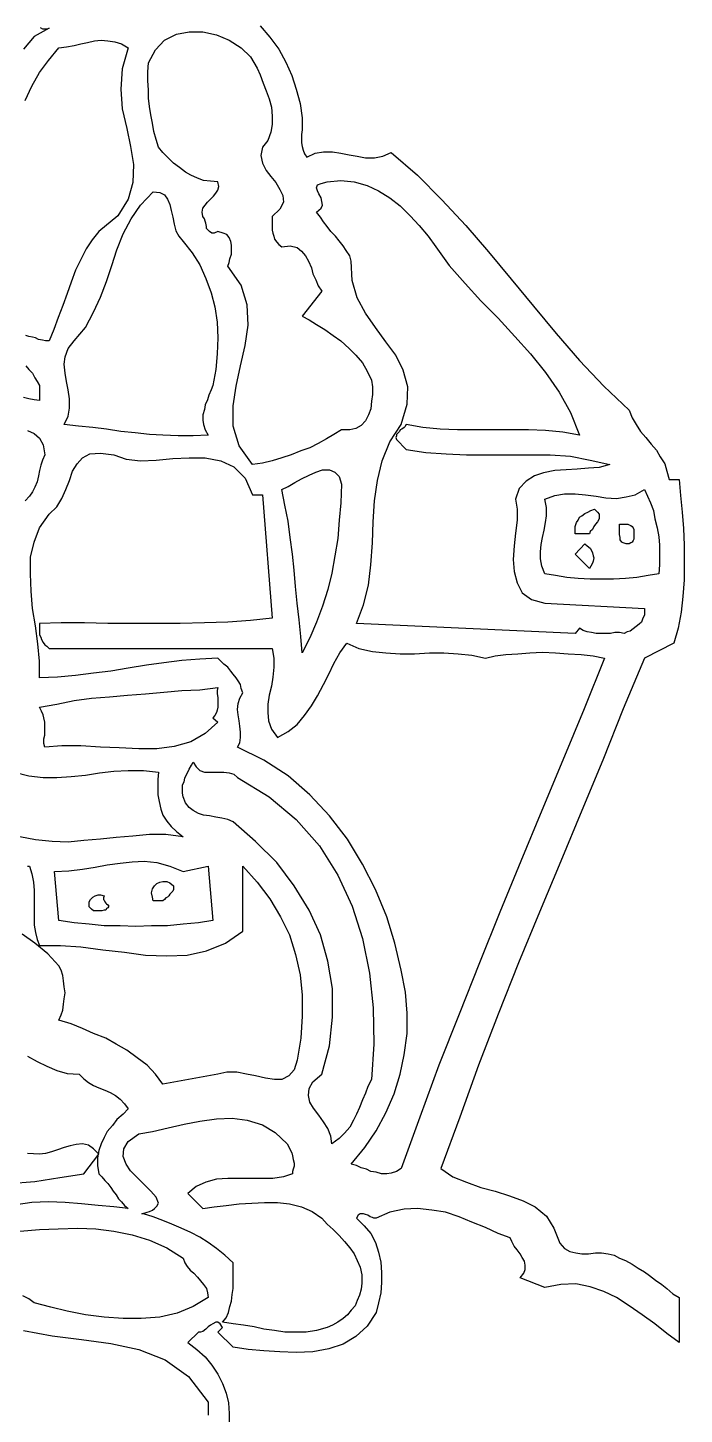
# Model space of a CAD drawing. Extents: x 0.03 to 9.39, y 0.03 to 6.76.
# Drawn here: x 8.523 to 9.395, y 2.562 to 4.402 of the extents above; entities that cross this region are included whole.
import ezdxf

# ---------------------------------------------------------------- set-up
doc = ezdxf.new("R2010")
doc.units = 0
doc.layers.add('1', color=7, linetype='Continuous')

msp = doc.modelspace()

# ---------------------------------------------------------------- linework, layer by layer
for points in [[(8.832, 4.404), (8.845, 4.389), (8.857, 4.373), (8.866, 4.356), (8.874, 4.338), (8.88, 4.32), (8.885, 4.301), (8.888, 4.282), (8.888, 4.277), (8.888, 4.271), (8.888, 4.266), (8.887, 4.26), (8.887, 4.254), (8.887, 4.249), (8.888, 4.244), (8.889, 4.239), (8.891, 4.234), (8.894, 4.23), (8.905, 4.235), (8.916, 4.237), (8.928, 4.237), (8.939, 4.235), (8.95, 4.233), (8.961, 4.231), (8.972, 4.229), (8.984, 4.229), (8.995, 4.231), (9.006, 4.236), (9.041, 4.206), (9.073, 4.173), (9.105, 4.139), (9.135, 4.104), (9.165, 4.068), (9.195, 4.032), (9.225, 3.996), (9.256, 3.96), (9.288, 3.926), (9.322, 3.894), (9.326, 3.884), (9.331, 3.875), (9.337, 3.866), (9.344, 3.858), (9.351, 3.849), (9.358, 3.841), (9.363, 3.832), (9.369, 3.823), (9.372, 3.813), (9.375, 3.802), (9.388, 3.802), (9.39, 3.781), (9.392, 3.759), (9.394, 3.737), (9.395, 3.715), (9.395, 3.692), (9.395, 3.669), (9.393, 3.647), (9.391, 3.626), (9.387, 3.605), (9.381, 3.585), (9.342, 3.565), (9.314, 3.498), (9.287, 3.43), (9.259, 3.363), (9.231, 3.296), (9.203, 3.228), (9.175, 3.161), (9.148, 3.093), (9.122, 3.025), (9.097, 2.956), (9.072, 2.888), (9.088, 2.877), (9.106, 2.87), (9.125, 2.863), (9.144, 2.858), (9.163, 2.852), (9.181, 2.845), (9.197, 2.837), (9.212, 2.825), (9.222, 2.809), (9.23, 2.789), (9.236, 2.782), (9.243, 2.778), (9.251, 2.776), (9.259, 2.775), (9.268, 2.775), (9.277, 2.776), (9.285, 2.776), (9.294, 2.775), (9.302, 2.773), (9.309, 2.769), (9.317, 2.766), (9.326, 2.761), (9.334, 2.756), (9.342, 2.751), (9.349, 2.746), (9.357, 2.74), (9.365, 2.734), (9.372, 2.729), (9.38, 2.722), (9.388, 2.717), (9.388, 2.657), (9.372, 2.669), (9.356, 2.682), (9.339, 2.694), (9.322, 2.706), (9.305, 2.717), (9.288, 2.725), (9.27, 2.731), (9.251, 2.735), (9.231, 2.734), (9.21, 2.73), (9.177, 2.743), (9.182, 2.749), (9.184, 2.754), (9.184, 2.76), (9.183, 2.765), (9.18, 2.77), (9.177, 2.775), (9.173, 2.78), (9.169, 2.785), (9.166, 2.791), (9.164, 2.796), (9.148, 2.802), (9.131, 2.81), (9.113, 2.817), (9.096, 2.824), (9.078, 2.83), (9.06, 2.833), (9.041, 2.835), (9.023, 2.834), (9.004, 2.83), (8.986, 2.822), (8.983, 2.822), (8.981, 2.823), (8.978, 2.824), (8.975, 2.826), (8.972, 2.827), (8.969, 2.828), (8.967, 2.828), (8.965, 2.828), (8.962, 2.826), (8.96, 2.822), (8.97, 2.812), (8.979, 2.802), (8.985, 2.79), (8.989, 2.777), (8.992, 2.764), (8.993, 2.75), (8.993, 2.737), (8.992, 2.723), (8.989, 2.71), (8.986, 2.697), (8.974, 2.679), (8.959, 2.665), (8.942, 2.655), (8.923, 2.649), (8.902, 2.645), (8.88, 2.644), (8.858, 2.645), (8.837, 2.646), (8.816, 2.648), (8.796, 2.651), (8.776, 2.671), (8.782, 2.677), (8.779, 2.682), (8.776, 2.684), (8.773, 2.684), (8.769, 2.682), (8.766, 2.68), (8.763, 2.678), (8.76, 2.675), (8.756, 2.672), (8.753, 2.671), (8.75, 2.671), (8.736, 2.657), (8.748, 2.648), (8.759, 2.638), (8.768, 2.627), (8.776, 2.615), (8.782, 2.603), (8.787, 2.59), (8.79, 2.577), (8.791, 2.563), (8.791, 2.548)], [(9.269, 3.73), (9.25, 3.73), (9.25, 3.735), (9.25, 3.74), (9.252, 3.745), (9.254, 3.748), (9.256, 3.752), (9.259, 3.754), (9.263, 3.757), (9.267, 3.759), (9.271, 3.761), (9.276, 3.763), (9.28, 3.759), (9.282, 3.756), (9.282, 3.753), (9.282, 3.75), (9.28, 3.746), (9.277, 3.743), (9.275, 3.74), (9.273, 3.736), (9.27, 3.733), (9.269, 3.73)], [(9.328, 3.736), (9.328, 3.733), (9.328, 3.731), (9.328, 3.728), (9.328, 3.725), (9.328, 3.723), (9.327, 3.721), (9.326, 3.719), (9.324, 3.718), (9.322, 3.717), (9.318, 3.717), (9.314, 3.718), (9.312, 3.719), (9.31, 3.722), (9.31, 3.725), (9.309, 3.729), (9.309, 3.732), (9.309, 3.736), (9.309, 3.74), (9.309, 3.743), (9.312, 3.743), (9.314, 3.743), (9.317, 3.743), (9.32, 3.743), (9.322, 3.742), (9.324, 3.741), (9.326, 3.74), (9.327, 3.738), (9.328, 3.736)], [(9.269, 3.684), (9.25, 3.703), (9.263, 3.717), (9.266, 3.714), (9.27, 3.711), (9.272, 3.708), (9.273, 3.705), (9.274, 3.701), (9.275, 3.698), (9.274, 3.694), (9.273, 3.691), (9.271, 3.687), (9.269, 3.684)], [(8.717, 3.263), (8.717, 3.26), (8.717, 3.258), (8.716, 3.256), (8.714, 3.254), (8.712, 3.252), (8.711, 3.25), (8.709, 3.248), (8.707, 3.247), (8.705, 3.245), (8.703, 3.243), (8.69, 3.243), (8.689, 3.248), (8.688, 3.254), (8.689, 3.259), (8.692, 3.263), (8.695, 3.266), (8.699, 3.268), (8.703, 3.269), (8.708, 3.269), (8.712, 3.267), (8.717, 3.263)], [(8.625, 3.25), (8.624, 3.247), (8.624, 3.245), (8.625, 3.244), (8.626, 3.242), (8.627, 3.24), (8.628, 3.239), (8.63, 3.238), (8.631, 3.236), (8.63, 3.234), (8.628, 3.233), (8.627, 3.231), (8.625, 3.231), (8.622, 3.23), (8.62, 3.23), (8.617, 3.23), (8.614, 3.23), (8.611, 3.23), (8.608, 3.232), (8.605, 3.235), (8.605, 3.238), (8.605, 3.242), (8.607, 3.245), (8.61, 3.248), (8.613, 3.25), (8.617, 3.251), (8.62, 3.251), (8.625, 3.25)]]:
    msp.add_lwpolyline(points)
at = {"layer": '1'}
for points in [[(8.54, 4.402), (8.543, 4.4), (8.546, 4.4), (8.548, 4.4), (8.552, 4.401), (8.532, 4.39), (8.518, 4.373)], [(8.52, 4.305), (8.529, 4.324), (8.539, 4.342), (8.551, 4.358), (8.565, 4.375), (8.575, 4.376), (8.585, 4.378), (8.594, 4.38), (8.603, 4.382), (8.612, 4.384), (8.621, 4.385), (8.63, 4.384), (8.639, 4.383), (8.648, 4.38), (8.657, 4.375)], [(8.828, 4.348), (8.832, 4.339), (8.836, 4.328), (8.84, 4.318), (8.844, 4.307), (8.847, 4.296), (8.848, 4.284), (8.848, 4.273), (8.846, 4.263), (8.842, 4.252), (8.835, 4.243), (8.833, 4.232), (8.835, 4.222), (8.84, 4.212), (8.846, 4.204), (8.853, 4.196), (8.858, 4.187), (8.862, 4.179), (8.863, 4.17), (8.858, 4.161), (8.848, 4.151), (8.848, 4.146), (8.848, 4.142), (8.848, 4.137), (8.848, 4.133), (8.849, 4.129), (8.85, 4.125), (8.851, 4.121), (8.854, 4.117), (8.857, 4.114), (8.861, 4.111), (8.872, 4.112), (8.881, 4.11), (8.887, 4.105), (8.892, 4.099), (8.896, 4.092), (8.9, 4.083), (8.902, 4.075), (8.906, 4.067), (8.909, 4.059), (8.914, 4.052), (8.888, 4.019), (8.897, 4.014), (8.907, 4.008), (8.918, 4.001), (8.929, 3.993), (8.939, 3.986), (8.95, 3.976), (8.959, 3.967), (8.968, 3.957), (8.974, 3.946), (8.98, 3.934), (8.981, 3.925), (8.981, 3.915), (8.98, 3.906), (8.979, 3.896), (8.976, 3.888), (8.972, 3.88), (8.966, 3.874), (8.959, 3.87), (8.951, 3.868), (8.94, 3.868), (8.93, 3.862), (8.92, 3.856), (8.909, 3.85), (8.898, 3.844), (8.886, 3.84), (8.873, 3.835), (8.861, 3.831), (8.848, 3.827), (8.835, 3.824), (8.822, 3.822), (8.804, 3.847), (8.796, 3.873), (8.796, 3.9), (8.8, 3.926), (8.806, 3.953), (8.812, 3.98), (8.816, 4.007), (8.815, 4.034), (8.807, 4.06), (8.789, 4.085), (8.791, 4.09), (8.792, 4.095), (8.794, 4.101), (8.794, 4.107), (8.794, 4.113), (8.793, 4.118), (8.791, 4.123), (8.788, 4.127), (8.783, 4.129), (8.776, 4.131), (8.771, 4.129), (8.768, 4.129), (8.765, 4.131), (8.763, 4.133), (8.761, 4.135), (8.761, 4.138), (8.76, 4.142), (8.759, 4.145), (8.758, 4.148), (8.756, 4.151), (8.755, 4.157), (8.756, 4.162), (8.759, 4.166), (8.762, 4.17), (8.766, 4.174), (8.77, 4.178), (8.773, 4.182), (8.776, 4.186), (8.777, 4.191), (8.776, 4.197), (8.766, 4.198), (8.757, 4.199), (8.749, 4.202), (8.74, 4.206), (8.733, 4.21), (8.725, 4.216), (8.717, 4.222), (8.71, 4.229), (8.703, 4.236), (8.697, 4.243), (8.694, 4.253), (8.691, 4.264), (8.689, 4.275), (8.687, 4.286), (8.685, 4.297), (8.684, 4.308), (8.684, 4.319), (8.683, 4.331), (8.683, 4.343), (8.684, 4.355), (8.693, 4.372), (8.705, 4.385), (8.721, 4.393), (8.738, 4.396), (8.756, 4.396), (8.774, 4.392), (8.791, 4.385), (8.807, 4.375), (8.819, 4.363), (8.828, 4.348)], [(8.657, 4.375), (8.649, 4.347), (8.647, 4.32), (8.649, 4.294), (8.655, 4.268), (8.66, 4.244), (8.664, 4.22), (8.663, 4.196), (8.657, 4.174), (8.643, 4.152), (8.618, 4.131), (8.609, 4.12), (8.601, 4.108), (8.594, 4.094), (8.587, 4.08), (8.581, 4.064), (8.576, 4.049), (8.57, 4.033), (8.564, 4.017), (8.558, 4.001), (8.552, 3.986), (8.547, 3.986), (8.543, 3.987), (8.538, 3.988), (8.534, 3.99), (8.53, 3.991), (8.525, 3.992), (8.521, 3.993)], [(9.065, 4.111), (9.083, 4.086), (9.104, 4.062), (9.125, 4.039), (9.148, 4.016), (9.17, 3.992), (9.191, 3.969), (9.211, 3.944), (9.229, 3.918), (9.244, 3.891), (9.256, 3.861), (9.234, 3.865), (9.211, 3.867), (9.188, 3.868), (9.164, 3.868), (9.141, 3.868), (9.118, 3.868), (9.094, 3.868), (9.071, 3.869), (9.048, 3.871), (9.026, 3.875), (9.024, 3.872), (9.023, 3.871), (9.02, 3.869), (9.018, 3.868), (9.017, 3.866), (9.015, 3.864), (9.013, 3.862), (9.013, 3.86), (9.012, 3.858), (9.013, 3.855), (9.026, 3.842), (9.052, 3.838), (9.079, 3.836), (9.106, 3.835), (9.134, 3.835), (9.162, 3.835), (9.19, 3.835), (9.217, 3.835), (9.244, 3.833), (9.27, 3.828), (9.296, 3.822), (9.282, 3.818), (9.268, 3.817), (9.253, 3.816), (9.238, 3.815), (9.223, 3.814), (9.208, 3.811), (9.196, 3.807), (9.185, 3.8), (9.176, 3.79), (9.171, 3.776), (9.173, 3.763), (9.173, 3.748), (9.171, 3.731), (9.169, 3.714), (9.168, 3.696), (9.169, 3.68), (9.173, 3.665), (9.18, 3.652), (9.192, 3.643), (9.21, 3.638), (9.342, 3.631), (9.342, 3.626), (9.342, 3.622), (9.34, 3.618), (9.338, 3.613), (9.335, 3.61), (9.331, 3.607), (9.327, 3.604), (9.323, 3.601), (9.319, 3.6), (9.315, 3.598), (9.309, 3.599), (9.303, 3.599), (9.297, 3.598), (9.291, 3.598), (9.284, 3.598), (9.278, 3.598), (9.272, 3.599), (9.266, 3.6), (9.261, 3.602), (9.256, 3.605), (9.25, 3.598), (8.96, 3.611), (8.969, 3.636), (8.976, 3.662), (8.979, 3.689), (8.981, 3.718), (8.982, 3.746), (8.984, 3.774), (8.988, 3.801), (8.994, 3.827), (9.004, 3.852), (9.019, 3.875), (9.027, 3.902), (9.028, 3.925), (9.022, 3.947), (9.012, 3.967), (8.999, 3.985), (8.985, 4.004), (8.972, 4.023), (8.961, 4.043), (8.954, 4.066), (8.953, 4.092), (8.951, 4.099), (8.946, 4.106), (8.942, 4.112), (8.937, 4.119), (8.932, 4.125), (8.926, 4.131), (8.921, 4.138), (8.916, 4.144), (8.912, 4.15), (8.907, 4.157), (8.913, 4.162), (8.915, 4.166), (8.914, 4.171), (8.913, 4.176), (8.91, 4.181), (8.908, 4.185), (8.907, 4.189), (8.908, 4.193), (8.913, 4.195), (8.921, 4.197), (8.939, 4.199), (8.957, 4.197), (8.974, 4.192), (8.989, 4.185), (9.004, 4.176), (9.018, 4.165), (9.031, 4.152), (9.043, 4.139), (9.055, 4.125), (9.065, 4.111)], [(8.73, 4.118), (8.742, 4.103), (8.752, 4.087), (8.76, 4.069), (8.767, 4.05), (8.772, 4.031), (8.775, 4.011), (8.776, 3.99), (8.775, 3.969), (8.773, 3.948), (8.769, 3.927), (8.767, 3.921), (8.764, 3.914), (8.762, 3.908), (8.759, 3.901), (8.758, 3.895), (8.756, 3.888), (8.756, 3.881), (8.757, 3.875), (8.759, 3.868), (8.763, 3.861), (8.743, 3.86), (8.723, 3.86), (8.703, 3.861), (8.685, 3.862), (8.666, 3.864), (8.647, 3.866), (8.628, 3.869), (8.61, 3.871), (8.591, 3.873), (8.572, 3.875), (8.577, 3.886), (8.579, 3.897), (8.579, 3.909), (8.577, 3.921), (8.575, 3.932), (8.573, 3.943), (8.572, 3.955), (8.573, 3.965), (8.577, 3.976), (8.585, 3.986), (8.6, 4.004), (8.611, 4.024), (8.62, 4.044), (8.628, 4.065), (8.635, 4.086), (8.642, 4.107), (8.65, 4.128), (8.661, 4.148), (8.673, 4.166), (8.69, 4.184), (8.699, 4.183), (8.705, 4.18), (8.709, 4.174), (8.712, 4.167), (8.714, 4.159), (8.716, 4.15), (8.718, 4.141), (8.72, 4.132), (8.724, 4.125), (8.73, 4.118)], [(8.521, 3.953), (8.525, 3.948), (8.53, 3.943), (8.533, 3.937), (8.536, 3.932), (8.539, 3.927), (8.539, 3.907), (8.532, 3.908), (8.525, 3.909), (8.518, 3.911)], [(8.523, 3.867), (8.532, 3.863), (8.539, 3.857), (8.544, 3.848), (8.546, 3.835), (8.543, 3.828), (8.541, 3.821), (8.539, 3.814), (8.538, 3.807), (8.536, 3.799), (8.533, 3.792), (8.53, 3.786), (8.526, 3.78), (8.52, 3.774)], [(8.822, 3.782), (8.835, 3.782), (8.848, 3.618), (8.819, 3.615), (8.789, 3.613), (8.758, 3.612), (8.726, 3.611), (8.694, 3.611), (8.662, 3.611), (8.63, 3.611), (8.599, 3.612), (8.568, 3.612), (8.539, 3.611), (8.539, 3.607), (8.539, 3.604), (8.539, 3.6), (8.539, 3.596), (8.541, 3.593), (8.542, 3.59), (8.544, 3.586), (8.546, 3.583), (8.549, 3.581), (8.552, 3.578), (8.848, 3.578), (8.85, 3.565), (8.85, 3.553), (8.849, 3.54), (8.847, 3.528), (8.844, 3.516), (8.842, 3.504), (8.842, 3.493), (8.843, 3.482), (8.847, 3.471), (8.855, 3.46), (8.869, 3.468), (8.881, 3.477), (8.891, 3.489), (8.9, 3.502), (8.908, 3.515), (8.916, 3.53), (8.923, 3.544), (8.93, 3.558), (8.938, 3.572), (8.947, 3.585), (8.963, 3.578), (8.981, 3.574), (8.999, 3.572), (9.018, 3.571), (9.037, 3.571), (9.057, 3.572), (9.076, 3.572), (9.095, 3.571), (9.113, 3.569), (9.131, 3.565), (9.144, 3.568), (9.158, 3.57), (9.174, 3.571), (9.19, 3.572), (9.207, 3.573), (9.224, 3.572), (9.241, 3.571), (9.258, 3.57), (9.274, 3.568), (9.289, 3.565), (9.262, 3.498), (9.234, 3.43), (9.206, 3.363), (9.178, 3.296), (9.15, 3.228), (9.123, 3.161), (9.096, 3.093), (9.069, 3.025), (9.044, 2.956), (9.019, 2.888), (9.013, 2.884), (9.006, 2.882), (9, 2.881), (8.993, 2.881), (8.986, 2.883), (8.979, 2.884), (8.973, 2.887), (8.966, 2.889), (8.96, 2.892), (8.953, 2.894), (8.971, 2.916), (8.986, 2.938), (8.999, 2.962), (9.01, 2.987), (9.018, 3.013), (9.023, 3.039), (9.027, 3.067), (9.027, 3.094), (9.025, 3.122), (9.019, 3.151), (9.011, 3.187), (9, 3.222), (8.985, 3.258), (8.968, 3.292), (8.948, 3.325), (8.924, 3.356), (8.898, 3.384), (8.869, 3.409), (8.837, 3.43), (8.802, 3.447), (8.805, 3.453), (8.806, 3.46), (8.806, 3.467), (8.805, 3.475), (8.804, 3.482), (8.803, 3.49), (8.802, 3.497), (8.803, 3.505), (8.805, 3.512), (8.809, 3.519), (8.807, 3.525), (8.806, 3.53), (8.803, 3.535), (8.8, 3.539), (8.796, 3.544), (8.793, 3.548), (8.789, 3.553), (8.784, 3.557), (8.78, 3.561), (8.776, 3.565), (8.752, 3.564), (8.728, 3.562), (8.704, 3.559), (8.681, 3.556), (8.657, 3.552), (8.634, 3.548), (8.611, 3.545), (8.587, 3.542), (8.563, 3.54), (8.539, 3.539), (8.539, 3.561), (8.537, 3.584), (8.534, 3.608), (8.53, 3.631), (8.528, 3.654), (8.527, 3.677), (8.527, 3.699), (8.532, 3.719), (8.539, 3.738), (8.552, 3.756), (8.562, 3.766), (8.569, 3.777), (8.574, 3.789), (8.579, 3.801), (8.583, 3.813), (8.589, 3.823), (8.596, 3.831), (8.606, 3.836), (8.62, 3.837), (8.638, 3.835), (8.654, 3.829), (8.673, 3.827), (8.694, 3.828), (8.716, 3.83), (8.738, 3.831), (8.759, 3.831), (8.78, 3.827), (8.797, 3.819), (8.812, 3.804), (8.822, 3.782)], [(8.94, 3.796), (8.939, 3.771), (8.937, 3.748), (8.935, 3.724), (8.931, 3.701), (8.927, 3.678), (8.922, 3.656), (8.915, 3.634), (8.907, 3.613), (8.898, 3.592), (8.888, 3.572), (8.886, 3.594), (8.884, 3.616), (8.881, 3.638), (8.879, 3.66), (8.877, 3.682), (8.875, 3.703), (8.872, 3.725), (8.869, 3.747), (8.865, 3.768), (8.861, 3.789), (8.869, 3.793), (8.878, 3.798), (8.887, 3.803), (8.897, 3.808), (8.906, 3.812), (8.915, 3.815), (8.924, 3.815), (8.931, 3.812), (8.937, 3.806), (8.94, 3.796)], [(9.361, 3.677), (9.347, 3.675), (9.332, 3.672), (9.317, 3.671), (9.301, 3.67), (9.286, 3.67), (9.27, 3.67), (9.254, 3.671), (9.239, 3.672), (9.224, 3.675), (9.21, 3.677), (9.206, 3.687), (9.204, 3.697), (9.204, 3.706), (9.205, 3.716), (9.207, 3.725), (9.209, 3.735), (9.211, 3.745), (9.212, 3.754), (9.212, 3.765), (9.21, 3.776), (9.223, 3.781), (9.236, 3.783), (9.25, 3.783), (9.264, 3.782), (9.278, 3.78), (9.291, 3.778), (9.305, 3.777), (9.318, 3.779), (9.33, 3.782), (9.342, 3.789), (9.346, 3.78), (9.35, 3.771), (9.354, 3.761), (9.356, 3.75), (9.359, 3.738), (9.361, 3.726), (9.362, 3.715), (9.362, 3.702), (9.362, 3.689), (9.361, 3.677)], [(8.776, 3.526), (8.775, 3.522), (8.775, 3.518), (8.776, 3.513), (8.776, 3.509), (8.776, 3.504), (8.776, 3.5), (8.775, 3.496), (8.774, 3.493), (8.772, 3.489), (8.769, 3.486), (8.776, 3.48), (8.759, 3.465), (8.74, 3.454), (8.718, 3.448), (8.695, 3.445), (8.671, 3.445), (8.645, 3.446), (8.62, 3.447), (8.594, 3.449), (8.569, 3.449), (8.546, 3.447), (8.545, 3.452), (8.545, 3.458), (8.546, 3.463), (8.546, 3.469), (8.546, 3.475), (8.546, 3.48), (8.545, 3.486), (8.544, 3.49), (8.542, 3.495), (8.539, 3.5), (8.562, 3.504), (8.585, 3.509), (8.608, 3.512), (8.632, 3.514), (8.656, 3.516), (8.68, 3.518), (8.704, 3.52), (8.728, 3.522), (8.752, 3.523), (8.776, 3.526)], [(8.802, 3.407), (8.844, 3.381), (8.88, 3.351), (8.911, 3.316), (8.935, 3.277), (8.954, 3.236), (8.968, 3.193), (8.977, 3.147), (8.982, 3.101), (8.983, 3.053), (8.98, 3.006), (8.975, 2.997), (8.972, 2.988), (8.968, 2.979), (8.964, 2.969), (8.96, 2.96), (8.956, 2.952), (8.951, 2.943), (8.944, 2.935), (8.937, 2.928), (8.927, 2.921), (8.926, 2.931), (8.922, 2.941), (8.916, 2.95), (8.91, 2.959), (8.903, 2.968), (8.898, 2.976), (8.896, 2.985), (8.897, 2.994), (8.902, 3.003), (8.914, 3.013), (8.924, 3.051), (8.928, 3.089), (8.928, 3.127), (8.922, 3.163), (8.912, 3.198), (8.897, 3.231), (8.877, 3.263), (8.854, 3.294), (8.826, 3.322), (8.796, 3.348), (8.789, 3.351), (8.781, 3.353), (8.773, 3.354), (8.765, 3.356), (8.757, 3.357), (8.75, 3.359), (8.743, 3.363), (8.738, 3.367), (8.733, 3.373), (8.73, 3.381), (8.729, 3.386), (8.729, 3.392), (8.729, 3.397), (8.731, 3.401), (8.732, 3.406), (8.734, 3.41), (8.736, 3.414), (8.738, 3.418), (8.741, 3.423), (8.743, 3.427), (8.747, 3.421), (8.752, 3.416), (8.758, 3.414), (8.764, 3.414), (8.771, 3.414), (8.778, 3.414), (8.784, 3.414), (8.791, 3.413), (8.797, 3.411), (8.802, 3.407)], [(8.506, 3.414), (8.525, 3.409), (8.544, 3.407), (8.562, 3.407), (8.581, 3.408), (8.6, 3.41), (8.619, 3.413), (8.638, 3.415), (8.657, 3.416), (8.677, 3.416), (8.697, 3.414)], [(8.697, 3.414), (8.696, 3.404), (8.696, 3.394), (8.696, 3.384), (8.698, 3.375), (8.7, 3.365), (8.703, 3.357), (8.708, 3.349), (8.714, 3.342), (8.721, 3.335), (8.73, 3.328), (8.707, 3.331), (8.685, 3.331), (8.663, 3.329), (8.641, 3.327), (8.62, 3.325), (8.598, 3.323), (8.577, 3.321), (8.556, 3.322), (8.534, 3.324), (8.513, 3.328)], [(8.73, 3.282), (8.763, 3.289), (8.769, 3.217), (8.75, 3.214), (8.73, 3.212), (8.709, 3.21), (8.688, 3.21), (8.667, 3.209), (8.646, 3.21), (8.625, 3.21), (8.605, 3.212), (8.585, 3.214), (8.565, 3.217), (8.559, 3.282), (8.578, 3.283), (8.596, 3.285), (8.613, 3.288), (8.629, 3.291), (8.646, 3.293), (8.662, 3.295), (8.678, 3.296), (8.695, 3.294), (8.712, 3.289), (8.73, 3.282)], [(8.523, 3.289), (8.526, 3.289), (8.529, 3.279), (8.531, 3.268), (8.532, 3.257), (8.532, 3.245), (8.532, 3.233), (8.532, 3.222), (8.532, 3.211), (8.534, 3.201), (8.536, 3.192), (8.539, 3.184), (8.567, 3.184), (8.594, 3.182), (8.623, 3.178), (8.652, 3.175), (8.68, 3.171), (8.708, 3.17), (8.735, 3.171), (8.761, 3.177), (8.786, 3.187), (8.809, 3.203), (8.809, 3.289), (8.828, 3.268), (8.845, 3.246), (8.859, 3.222), (8.871, 3.198), (8.879, 3.172), (8.885, 3.145), (8.888, 3.118), (8.888, 3.09), (8.886, 3.061), (8.881, 3.032), (8.877, 3.019), (8.87, 3.011), (8.861, 3.006), (8.851, 3.006), (8.839, 3.008), (8.826, 3.011), (8.814, 3.013), (8.801, 3.016), (8.788, 3.016), (8.776, 3.013), (8.703, 3), (8.693, 3.013), (8.682, 3.025), (8.669, 3.035), (8.655, 3.045), (8.641, 3.053), (8.627, 3.061), (8.611, 3.067), (8.596, 3.074), (8.581, 3.08), (8.565, 3.085), (8.568, 3.092), (8.57, 3.098), (8.571, 3.106), (8.572, 3.113), (8.573, 3.121), (8.572, 3.129), (8.571, 3.137), (8.57, 3.144), (8.568, 3.151), (8.565, 3.157), (8.55, 3.173), (8.533, 3.187), (8.516, 3.199)], [(8.523, 3.037), (8.536, 3.03), (8.549, 3.024), (8.562, 3.018), (8.576, 3.014), (8.592, 3.013), (8.598, 3.007), (8.604, 3.002), (8.611, 2.998), (8.618, 2.995), (8.626, 2.992), (8.633, 2.989), (8.64, 2.985), (8.646, 2.98), (8.652, 2.974), (8.657, 2.967), (8.65, 2.96), (8.642, 2.953), (8.636, 2.945), (8.629, 2.937), (8.625, 2.929), (8.621, 2.921), (8.618, 2.912), (8.616, 2.902), (8.616, 2.892), (8.618, 2.881), (8.622, 2.877), (8.626, 2.872), (8.63, 2.868), (8.634, 2.863), (8.637, 2.858), (8.641, 2.853), (8.644, 2.848), (8.648, 2.844), (8.652, 2.839), (8.657, 2.835), (8.638, 2.837), (8.617, 2.839), (8.595, 2.841), (8.573, 2.843), (8.551, 2.844), (8.529, 2.843), (8.508, 2.84)], [(8.868, 2.921), (8.87, 2.917), (8.872, 2.913), (8.874, 2.909), (8.875, 2.905), (8.876, 2.9), (8.877, 2.895), (8.877, 2.891), (8.876, 2.887), (8.875, 2.884), (8.875, 2.881), (8.863, 2.877), (8.849, 2.875), (8.835, 2.875), (8.82, 2.875), (8.805, 2.875), (8.789, 2.875), (8.774, 2.874), (8.76, 2.87), (8.747, 2.864), (8.736, 2.855), (8.756, 2.835), (8.771, 2.837), (8.787, 2.839), (8.804, 2.841), (8.821, 2.842), (8.838, 2.843), (8.855, 2.843), (8.871, 2.841), (8.887, 2.837), (8.901, 2.831), (8.914, 2.822), (8.921, 2.814), (8.929, 2.807), (8.937, 2.799), (8.944, 2.791), (8.951, 2.783), (8.957, 2.775), (8.961, 2.766), (8.965, 2.757), (8.967, 2.747), (8.967, 2.736), (8.966, 2.728), (8.964, 2.72), (8.961, 2.713), (8.958, 2.706), (8.953, 2.7), (8.948, 2.694), (8.942, 2.689), (8.935, 2.684), (8.928, 2.68), (8.921, 2.677), (8.907, 2.673), (8.893, 2.671), (8.879, 2.671), (8.865, 2.671), (8.851, 2.673), (8.837, 2.675), (8.824, 2.678), (8.81, 2.68), (8.796, 2.682), (8.782, 2.684), (8.787, 2.69), (8.79, 2.697), (8.792, 2.705), (8.794, 2.712), (8.795, 2.721), (8.796, 2.729), (8.796, 2.737), (8.796, 2.746), (8.796, 2.754), (8.796, 2.763), (8.785, 2.773), (8.774, 2.782), (8.763, 2.79), (8.752, 2.797), (8.74, 2.803), (8.727, 2.809), (8.715, 2.814), (8.703, 2.819), (8.69, 2.824), (8.677, 2.828), (8.675, 2.828), (8.682, 2.83), (8.685, 2.831), (8.689, 2.833), (8.692, 2.835), (8.695, 2.838), (8.697, 2.842), (8.694, 2.85), (8.687, 2.858), (8.678, 2.867), (8.669, 2.876), (8.66, 2.885), (8.654, 2.894), (8.65, 2.904), (8.651, 2.914), (8.657, 2.924), (8.671, 2.934), (8.689, 2.937), (8.71, 2.942), (8.731, 2.947), (8.752, 2.951), (8.774, 2.954), (8.795, 2.955), (8.815, 2.952), (8.835, 2.946), (8.852, 2.936), (8.868, 2.921)], [(8.499, 2.868), (8.533, 2.871), (8.566, 2.876), (8.598, 2.881), (8.618, 2.907), (8.611, 2.914), (8.604, 2.919), (8.596, 2.921), (8.588, 2.92), (8.58, 2.918), (8.572, 2.916), (8.563, 2.913), (8.555, 2.91), (8.547, 2.908), (8.539, 2.907), (8.523, 2.908)], [(8.513, 2.805), (8.539, 2.807), (8.564, 2.808), (8.59, 2.809), (8.614, 2.808), (8.638, 2.805), (8.662, 2.8), (8.685, 2.793), (8.708, 2.783), (8.73, 2.769), (8.732, 2.763), (8.735, 2.758), (8.739, 2.753), (8.744, 2.749), (8.749, 2.744), (8.753, 2.739), (8.757, 2.734), (8.761, 2.729), (8.762, 2.723), (8.763, 2.717)], [(8.763, 2.717), (8.743, 2.705), (8.722, 2.696), (8.699, 2.691), (8.674, 2.689), (8.65, 2.689), (8.625, 2.691), (8.6, 2.694), (8.576, 2.699), (8.554, 2.704), (8.532, 2.71), (8.525, 2.715), (8.517, 2.719)], [(8.518, 2.673), (8.556, 2.666), (8.595, 2.661), (8.634, 2.656), (8.671, 2.648), (8.706, 2.634), (8.737, 2.612), (8.763, 2.578), (8.763, 2.561)]]:
    msp.add_lwpolyline(points, dxfattribs=at)

doc.saveas('drawing.dxf')
